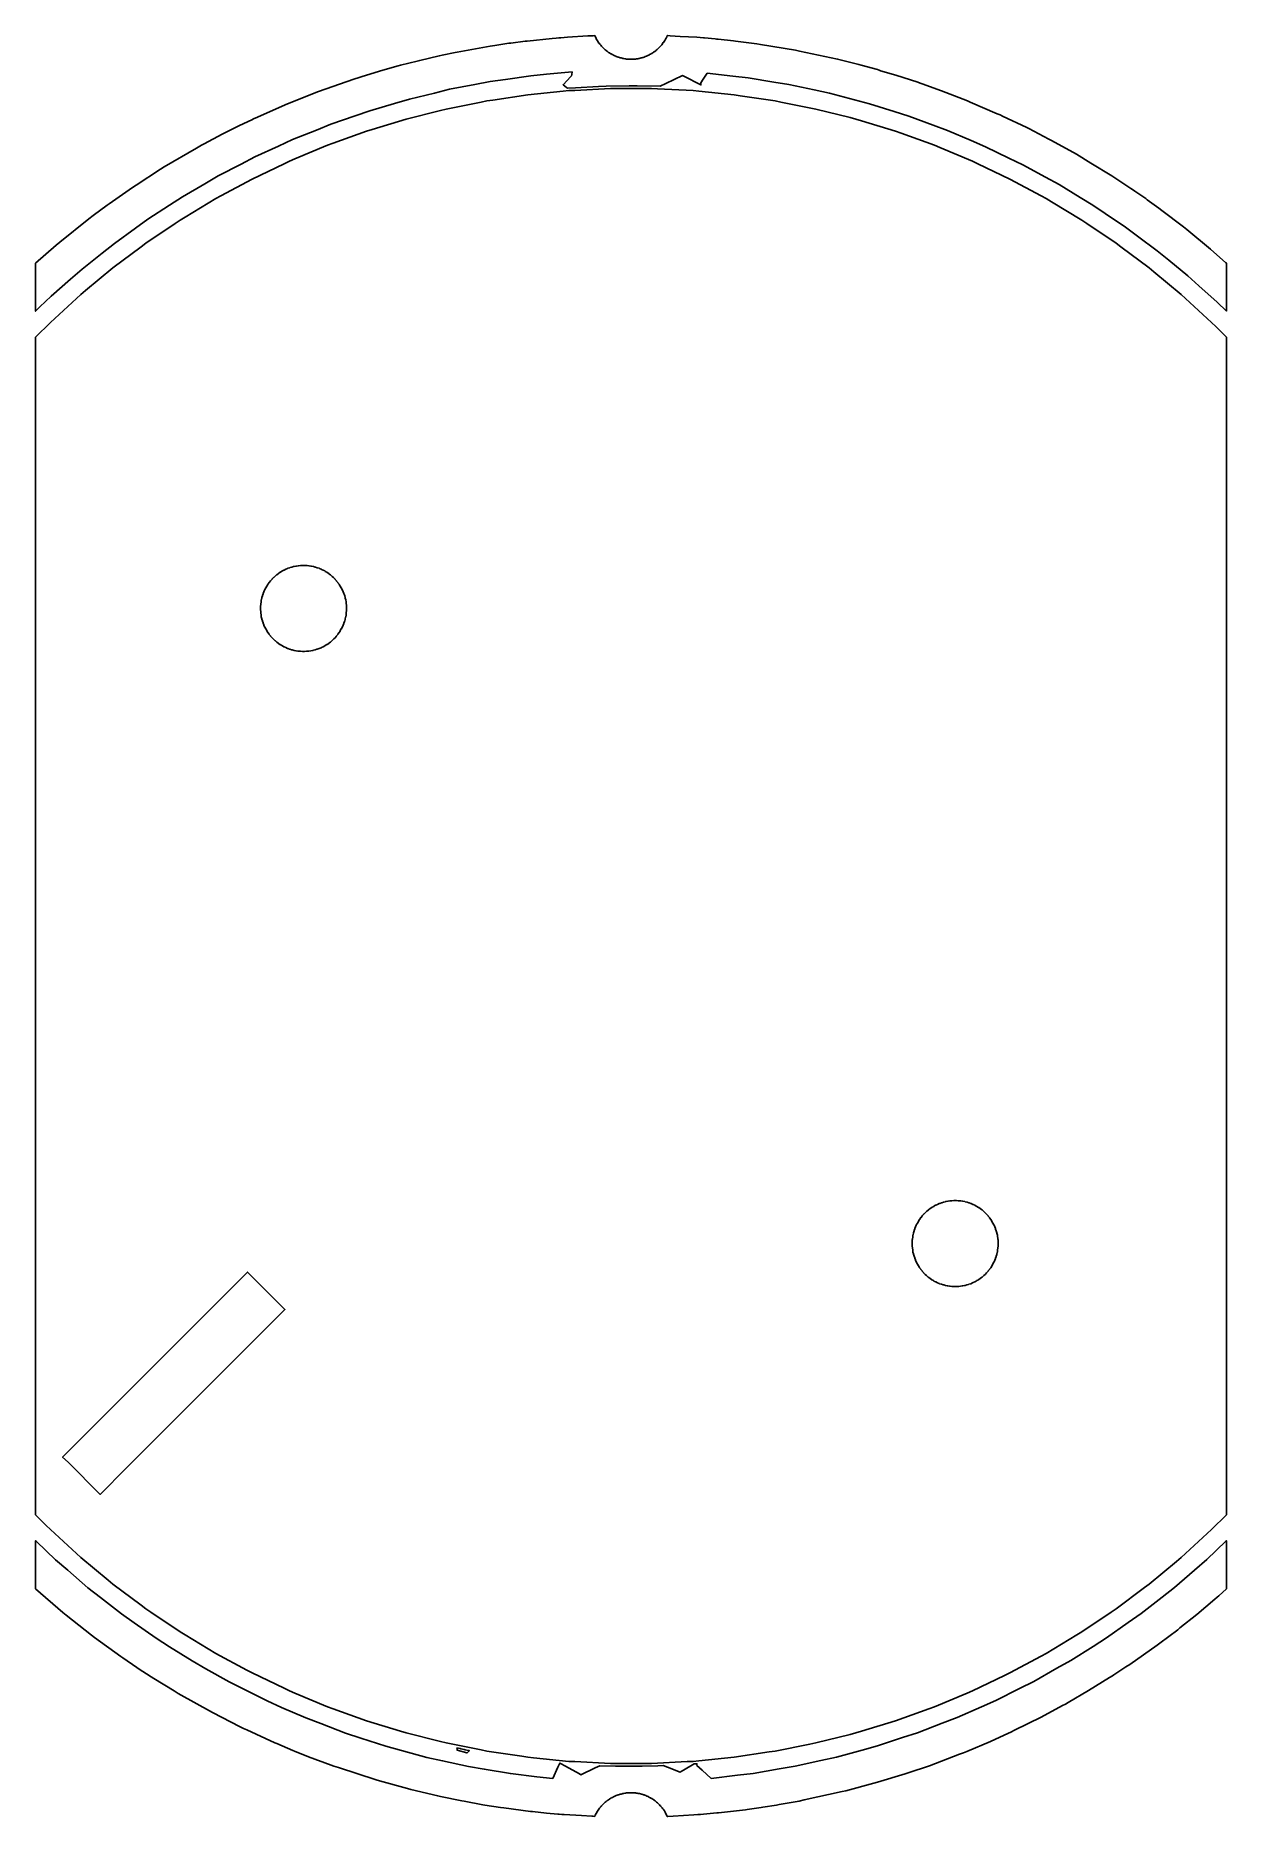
# Model space of a CAD drawing. Header units: millimetres. Extents: x -45 to 45, y -67 to 67.
import ezdxf

# ---------------------------------------------------------------- set-up
doc = ezdxf.new("R2010")
doc.units = ezdxf.units.MM
doc.layers.add('bot', color=7, linetype='Continuous')
doc.layers.add('lower', color=7, linetype='Continuous')

msp = doc.modelspace()

# ---------------------------------------------------------------- linework, layer by layer
at = {"layer": 'bot'}
for points in [[(-34.07, 53.35), (-33.69, 53.58), (-31.39, 54.97), (-31, 55.18), (-28.64, 56.45), (-26.22, 57.6), (-25.81, 57.8), (-25.4, 57.97), (-22.93, 59), (-22.51, 59.15), (-19.99, 60.06), (-19.56, 60.19), (-16.99, 60.98), (-14.39, 61.63), (-13.96, 61.74), (-11.33, 62.27), (-10.89, 62.36), (-10.45, 62.42), (-7.8, 62.82), (-5.13, 63.08), (-4.69, 63.13), (-4.24, 63.15), (-1.56, 63.28), (-1.12, 63.28), (1.56, 63.28), (2.01, 63.26), (4.69, 63.13), (5.13, 63.08), (7.8, 62.82), (8.24, 62.75), (10.89, 62.36), (11.33, 62.27), (13.96, 61.74), (16.56, 61.09), (16.99, 60.98), (17.42, 60.85), (19.99, 60.06), (20.41, 59.91), (22.93, 59), (23.34, 58.83), (25.81, 57.8), (26.22, 57.6), (28.64, 56.45), (31, 55.18), (31.39, 54.97), (31.77, 54.74), (34.07, 53.35), (34.44, 53.1), (36.66, 51.6), (37.02, 51.33), (39.17, 49.73), (39.51, 49.44), (41.58, 47.73), (41.91, 47.43), (43.88, 45.62), (44.2, 45.3), (45, 44.49), (45, -44.49), (43.88, -45.62), (41.91, -47.43), (41.58, -47.73), (41.23, -48.02), (39.17, -49.73), (38.81, -50), (36.66, -51.6), (36.29, -51.85), (34.07, -53.35), (33.69, -53.58), (31.39, -54.97), (31, -55.18), (28.64, -56.45), (28.24, -56.64), (25.81, -57.8), (25.4, -57.97), (22.93, -59), (22.51, -59.15), (19.99, -60.06), (17.42, -60.85), (16.99, -60.98), (16.56, -61.09), (13.96, -61.74), (13.52, -61.83), (10.89, -62.36), (10.45, -62.42), (7.8, -62.82), (5.13, -63.08), (4.69, -63.13), (4.24, -63.15), (1.56, -63.28), (-1.12, -63.28), (-1.56, -63.28), (-4.24, -63.15), (-4.69, -63.13), (-7.36, -62.86), (-7.8, -62.82), (-8.24, -62.75), (-10.89, -62.36), (-11.33, -62.27), (-13.96, -61.74), (-14.39, -61.63), (-16.99, -60.98), (-17.42, -60.85), (-19.99, -60.06), (-22.51, -59.15), (-22.93, -59), (-25.4, -57.97), (-25.81, -57.8), (-26.22, -57.6), (-28.64, -56.45), (-29.03, -56.24), (-31.39, -54.97), (-33.69, -53.58), (-34.07, -53.35), (-36.29, -51.85), (-36.66, -51.6), (-37.02, -51.33), (-39.17, -49.73), (-39.51, -49.44), (-41.58, -47.73), (-41.91, -47.43), (-43.88, -45.62), (-44.2, -45.3), (-45, -44.49), (-45, 44.49), (-43.88, 45.62), (-43.55, 45.92), (-41.58, 47.73), (-41.23, 48.02), (-39.17, 49.73), (-37.02, 51.33), (-36.66, 51.6), (-34.44, 53.1), (-34.07, 53.35)], [(-21.7, 25.13), (-21.76, 25.26), (-21.81, 25.39), (-21.82, 25.41), (-21.89, 25.53), (-21.9, 25.55), (-21.97, 25.67), (-21.98, 25.69), (-22.05, 25.81), (-22.06, 25.83), (-22.15, 25.94), (-22.16, 25.96), (-22.25, 26.07), (-22.26, 26.09), (-22.35, 26.19), (-22.37, 26.21), (-22.46, 26.31), (-22.48, 26.33), (-22.58, 26.42), (-22.6, 26.44), (-22.62, 26.45), (-22.72, 26.54), (-22.83, 26.62), (-22.85, 26.64), (-22.97, 26.72), (-22.99, 26.73), (-23.11, 26.8), (-23.12, 26.81), (-23.15, 26.83), (-23.27, 26.89), (-23.39, 26.95), (-23.41, 26.96), (-23.54, 27.02), (-23.56, 27.03), (-23.69, 27.07), (-23.71, 27.08), (-23.85, 27.12), (-23.87, 27.13), (-24, 27.16), (-24.03, 27.17), (-24.16, 27.2), (-24.19, 27.2), (-24.32, 27.22), (-24.35, 27.22), (-24.48, 27.24), (-24.51, 27.24), (-24.65, 27.25), (-24.67, 27.25), (-24.81, 27.25), (-24.83, 27.25), (-24.85, 27.25), (-24.99, 27.24), (-25.13, 27.23), (-25.15, 27.22), (-25.29, 27.2), (-25.31, 27.2), (-25.45, 27.17), (-25.47, 27.17), (-25.5, 27.16), (-25.63, 27.13), (-25.76, 27.09), (-25.79, 27.08), (-25.92, 27.03), (-25.94, 27.03), (-25.96, 27.02), (-26.09, 26.96), (-26.21, 26.9), (-26.23, 26.89), (-26.35, 26.83), (-26.38, 26.81), (-26.49, 26.74), (-26.51, 26.73), (-26.63, 26.65), (-26.65, 26.64), (-26.76, 26.55), (-26.78, 26.54), (-26.79, 26.53), (-26.9, 26.44), (-27, 26.34), (-27.02, 26.33), (-27.12, 26.23), (-27.13, 26.21), (-27.15, 26.19), (-27.24, 26.09), (-27.33, 25.98), (-27.34, 25.96), (-27.42, 25.85), (-27.44, 25.83), (-27.45, 25.81), (-27.52, 25.69), (-27.53, 25.67), (-27.6, 25.55), (-27.67, 25.43), (-27.68, 25.41), (-27.69, 25.39), (-27.74, 25.26), (-27.8, 25.13), (-27.8, 25.11), (-27.85, 24.98), (-27.86, 24.96), (-27.89, 24.82), (-27.9, 24.8), (-27.93, 24.67), (-27.94, 24.64), (-27.96, 24.51), (-27.96, 24.48), (-27.98, 24.35), (-27.98, 24.32), (-27.99, 24.3), (-28, 24.16), (-28, 24.02), (-28, 24), (-28, 23.86), (-28, 23.84), (-27.99, 23.81), (-27.98, 23.68), (-27.98, 23.65), (-27.96, 23.52), (-27.96, 23.49), (-27.94, 23.36), (-27.9, 23.22), (-27.9, 23.2), (-27.86, 23.06), (-27.86, 23.04), (-27.81, 22.91), (-27.8, 22.89), (-27.75, 22.76), (-27.74, 22.74), (-27.74, 22.72), (-27.68, 22.59), (-27.61, 22.47), (-27.6, 22.45), (-27.53, 22.33), (-27.52, 22.31), (-27.45, 22.19), (-27.44, 22.17), (-27.35, 22.06), (-27.34, 22.04), (-27.25, 21.93), (-27.24, 21.91), (-27.15, 21.81), (-27.13, 21.79), (-27.12, 21.77), (-27.02, 21.67), (-26.92, 21.58), (-26.9, 21.56), (-26.88, 21.55), (-26.78, 21.46), (-26.67, 21.38), (-26.65, 21.36), (-26.53, 21.28), (-26.51, 21.27), (-26.39, 21.2), (-26.38, 21.19), (-26.35, 21.17), (-26.23, 21.11), (-26.21, 21.1), (-26.09, 21.04), (-25.96, 20.98), (-25.94, 20.97), (-25.81, 20.93), (-25.79, 20.92), (-25.65, 20.88), (-25.63, 20.87), (-25.61, 20.87), (-25.47, 20.83), (-25.34, 20.8), (-25.31, 20.8), (-25.18, 20.78), (-25.15, 20.78), (-25.13, 20.77), (-24.99, 20.76), (-24.97, 20.76), (-24.83, 20.75), (-24.81, 20.75), (-24.67, 20.75), (-24.53, 20.76), (-24.51, 20.76), (-24.48, 20.76), (-24.35, 20.78), (-24.21, 20.8), (-24.19, 20.8), (-24.05, 20.83), (-24.03, 20.83), (-24, 20.84), (-23.87, 20.87), (-23.74, 20.91), (-23.71, 20.92), (-23.58, 20.97), (-23.56, 20.97), (-23.43, 21.03), (-23.41, 21.04), (-23.39, 21.05), (-23.27, 21.11), (-23.15, 21.17), (-23.12, 21.19), (-23.11, 21.2), (-22.99, 21.27), (-22.97, 21.28), (-22.85, 21.36), (-22.83, 21.38), (-22.72, 21.46), (-22.62, 21.55), (-22.6, 21.56), (-22.58, 21.58), (-22.48, 21.67), (-22.46, 21.69), (-22.37, 21.79), (-22.28, 21.89), (-22.26, 21.91), (-22.25, 21.93), (-22.16, 22.04), (-22.15, 22.06), (-22.06, 22.17), (-21.99, 22.29), (-21.98, 22.31), (-21.97, 22.33), (-21.9, 22.45), (-21.89, 22.47), (-21.82, 22.59), (-21.76, 22.72), (-21.76, 22.74), (-21.7, 22.87), (-21.7, 22.89), (-21.65, 23.02), (-21.64, 23.04), (-21.61, 23.18), (-21.6, 23.2), (-21.57, 23.33), (-21.56, 23.36), (-21.54, 23.49), (-21.54, 23.52), (-21.52, 23.65), (-21.52, 23.68), (-21.51, 23.81), (-21.5, 23.84), (-21.5, 23.98), (-21.5, 24), (-21.5, 24.14), (-21.5, 24.16), (-21.51, 24.3), (-21.52, 24.32), (-21.53, 24.46), (-21.54, 24.48), (-21.54, 24.51), (-21.56, 24.64), (-21.6, 24.78), (-21.6, 24.8), (-21.61, 24.82), (-21.64, 24.96), (-21.69, 25.09), (-21.7, 25.11), (-21.7, 25.13)], [(25.54, -27.08), (25.67, -27.03), (25.69, -27.03), (25.82, -26.97), (25.84, -26.96), (25.86, -26.95), (25.98, -26.89), (26.1, -26.83), (26.12, -26.81), (26.14, -26.8), (26.26, -26.73), (26.28, -26.72), (26.4, -26.64), (26.42, -26.62), (26.53, -26.54), (26.63, -26.45), (26.65, -26.44), (26.67, -26.42), (26.77, -26.33), (26.79, -26.31), (26.88, -26.21), (26.97, -26.11), (26.99, -26.09), (27, -26.07), (27.09, -25.96), (27.1, -25.94), (27.19, -25.83), (27.26, -25.71), (27.27, -25.69), (27.28, -25.67), (27.35, -25.55), (27.36, -25.53), (27.43, -25.41), (27.49, -25.28), (27.49, -25.26), (27.55, -25.13), (27.55, -25.11), (27.6, -24.98), (27.61, -24.96), (27.64, -24.82), (27.65, -24.8), (27.68, -24.67), (27.69, -24.64), (27.71, -24.51), (27.71, -24.48), (27.73, -24.35), (27.73, -24.32), (27.74, -24.19), (27.75, -24.16), (27.75, -24.02), (27.75, -24), (27.75, -23.86), (27.75, -23.84), (27.74, -23.7), (27.73, -23.68), (27.72, -23.54), (27.71, -23.52), (27.71, -23.49), (27.69, -23.36), (27.65, -23.22), (27.65, -23.2), (27.64, -23.18), (27.61, -23.04), (27.56, -22.91), (27.55, -22.89), (27.55, -22.87), (27.49, -22.74), (27.44, -22.61), (27.43, -22.59), (27.36, -22.47), (27.35, -22.45), (27.28, -22.33), (27.27, -22.31), (27.2, -22.19), (27.19, -22.17), (27.1, -22.06), (27.09, -22.04), (27, -21.93), (26.99, -21.91), (26.9, -21.81), (26.88, -21.79), (26.79, -21.69), (26.77, -21.67), (26.67, -21.58), (26.65, -21.56), (26.63, -21.55), (26.53, -21.46), (26.42, -21.38), (26.4, -21.36), (26.28, -21.28), (26.26, -21.27), (26.14, -21.2), (26.12, -21.19), (26.1, -21.17), (25.98, -21.11), (25.86, -21.05), (25.84, -21.04), (25.71, -20.98), (25.69, -20.97), (25.56, -20.93), (25.54, -20.92), (25.4, -20.88), (25.38, -20.87), (25.25, -20.84), (25.22, -20.83), (25.09, -20.8), (25.06, -20.8), (24.93, -20.78), (24.9, -20.78), (24.77, -20.76), (24.74, -20.76), (24.6, -20.75), (24.58, -20.75), (24.44, -20.75), (24.42, -20.75), (24.4, -20.75), (24.26, -20.76), (24.12, -20.77), (24.1, -20.78), (23.96, -20.8), (23.94, -20.8), (23.8, -20.83), (23.78, -20.83), (23.75, -20.84), (23.62, -20.87), (23.49, -20.91), (23.46, -20.92), (23.33, -20.97), (23.31, -20.97), (23.29, -20.98), (23.16, -21.04), (23.04, -21.1), (23.02, -21.11), (22.9, -21.17), (22.88, -21.19), (22.76, -21.26), (22.74, -21.27), (22.62, -21.35), (22.6, -21.36), (22.49, -21.45), (22.47, -21.46), (22.46, -21.47), (22.35, -21.56), (22.25, -21.66), (22.23, -21.67), (22.13, -21.77), (22.12, -21.79), (22.1, -21.81), (22.01, -21.91), (21.92, -22.02), (21.91, -22.04), (21.83, -22.15), (21.81, -22.17), (21.8, -22.19), (21.73, -22.31), (21.72, -22.33), (21.65, -22.45), (21.58, -22.57), (21.57, -22.59), (21.56, -22.61), (21.51, -22.74), (21.45, -22.87), (21.45, -22.89), (21.4, -23.02), (21.39, -23.04), (21.36, -23.18), (21.35, -23.2), (21.32, -23.33), (21.31, -23.36), (21.29, -23.49), (21.29, -23.52), (21.27, -23.65), (21.27, -23.68), (21.26, -23.7), (21.25, -23.84), (21.25, -23.98), (21.25, -24), (21.25, -24.14), (21.25, -24.16), (21.26, -24.19), (21.27, -24.32), (21.27, -24.35), (21.29, -24.48), (21.29, -24.51), (21.31, -24.64), (21.35, -24.78), (21.35, -24.8), (21.39, -24.94), (21.39, -24.96), (21.44, -25.09), (21.45, -25.11), (21.5, -25.24), (21.51, -25.26), (21.51, -25.28), (21.57, -25.41), (21.64, -25.53), (21.65, -25.55), (21.72, -25.67), (21.73, -25.69), (21.8, -25.81), (21.81, -25.83), (21.9, -25.94), (21.91, -25.96), (22, -26.07), (22.01, -26.09), (22.1, -26.19), (22.12, -26.21), (22.13, -26.23), (22.23, -26.33), (22.33, -26.42), (22.35, -26.44), (22.37, -26.45), (22.47, -26.54), (22.58, -26.62), (22.6, -26.64), (22.72, -26.72), (22.74, -26.73), (22.86, -26.8), (22.88, -26.81), (22.9, -26.83), (23.02, -26.89), (23.04, -26.9), (23.16, -26.96), (23.29, -27.02), (23.31, -27.03), (23.44, -27.07), (23.46, -27.08), (23.6, -27.12), (23.62, -27.13), (23.64, -27.13), (23.78, -27.17), (23.91, -27.2), (23.94, -27.2), (24.07, -27.22), (24.1, -27.22), (24.12, -27.23), (24.26, -27.24), (24.28, -27.24), (24.42, -27.25), (24.44, -27.25), (24.58, -27.25), (24.72, -27.24), (24.74, -27.24), (24.77, -27.24), (24.9, -27.22), (25.04, -27.2), (25.06, -27.2), (25.2, -27.17), (25.22, -27.17), (25.25, -27.16), (25.38, -27.13), (25.51, -27.09), (25.54, -27.08)], [(-42.55, -40.53), (-40.13, -42.96), (-38.13, -40.96), (-26.16, -28.99), (-28.59, -26.57), (-28.99, -26.16), (-40.96, -38.13), (-42.96, -40.13), (-42.55, -40.53)]]:
    msp.add_lwpolyline(points, close=True, dxfattribs=at)
at = {"layer": 'lower'}
for points in [[(-43.45, 51.45), (-43.18, 51.68), (-40.97, 53.44), (-40.64, 53.7), (-39.6, 54.47), (-39.45, 54.58), (-37.68, 55.81), (-37.41, 55.99), (-35.55, 57.19), (-35.28, 57.36), (-32.83, 58.79), (-32.47, 59), (-32.26, 59.11), (-30.89, 59.84), (-29.75, 60.41), (-29.58, 60.5), (-28.67, 60.93), (-28.54, 61), (-28.23, 61.13), (-26.15, 62.06), (-23.95, 62.94), (-23.62, 63.07), (-20.95, 63.99), (-20.55, 64.13), (-20.32, 64.2), (-18.76, 64.68), (-17.6, 65), (-17.43, 65.05), (-16.16, 65.37), (-15.97, 65.42), (-14.49, 65.76), (-14.28, 65.81), (-13.28, 66.02), (-13.13, 66.05), (-10.65, 66.49), (-10.29, 66.55), (-9.23, 66.71), (-9.07, 66.73), (-8.01, 66.86), (-7.86, 66.88), (-5.95, 67.08), (-5.66, 67.1), (-5.45, 67.12), (-5.37, 67.13), (-5.35, 67.13), (-5.31, 67.13), (-4.79, 67.17), (-3.25, 67.26), (-2.95, 67.28), (-2.86, 67.28), (-2.74, 67.29), (-2.72, 67.23), (-2.72, 67.23), (-2.67, 67.14), (-2.63, 67.06), (-2.63, 67.05), (-2.58, 66.97), (-2.58, 66.96), (-2.53, 66.89), (-2.48, 66.81), (-2.47, 66.8), (-2.42, 66.73), (-2.41, 66.71), (-2.36, 66.64), (-2.3, 66.58), (-2.29, 66.56), (-2.23, 66.5), (-2.22, 66.48), (-2.16, 66.42), (-2.1, 66.36), (-2.08, 66.34), (-2.02, 66.28), (-2, 66.26), (-1.94, 66.21), (-1.87, 66.16), (-1.85, 66.14), (-1.78, 66.09), (-1.76, 66.07), (-1.69, 66.02), (-1.63, 65.98), (-1.6, 65.96), (-1.53, 65.92), (-1.5, 65.9), (-1.43, 65.86), (-1.4, 65.85), (-1.33, 65.81), (-1.26, 65.78), (-1.23, 65.76), (-1.15, 65.73), (-1.12, 65.72), (-1.05, 65.69), (-0.97, 65.66), (-0.94, 65.65), (-0.86, 65.63), (-0.83, 65.62), (-0.75, 65.6), (-0.68, 65.58), (-0.64, 65.57), (-0.56, 65.55), (-0.53, 65.55), (-0.45, 65.53), (-0.41, 65.53), (-0.34, 65.52), (-0.26, 65.51), (-0.22, 65.51), (-0.14, 65.5), (-0.11, 65.5), (-0.03, 65.5), (0.05, 65.5), (0.09, 65.5), (0.17, 65.5), (0.2, 65.51), (0.28, 65.51), (0.36, 65.52), (0.39, 65.53), (0.47, 65.54), (0.51, 65.54), (0.59, 65.56), (0.62, 65.57), (0.7, 65.58), (0.77, 65.6), (0.81, 65.61), (0.89, 65.63), (0.92, 65.64), (0.99, 65.67), (1.07, 65.7), (1.1, 65.71), (1.17, 65.74), (1.21, 65.75), (1.28, 65.79), (1.35, 65.82), (1.38, 65.84), (1.45, 65.88), (1.48, 65.89), (1.55, 65.93), (1.58, 65.95), (1.65, 65.99), (1.71, 66.04), (1.74, 66.06), (1.81, 66.1), (1.83, 66.12), (1.89, 66.17), (1.96, 66.23), (1.98, 66.24), (2.04, 66.3), (2.06, 66.32), (2.12, 66.38), (2.18, 66.44), (2.2, 66.46), (2.25, 66.52), (2.27, 66.54), (2.32, 66.6), (2.38, 66.67), (2.39, 66.69), (2.44, 66.76), (2.45, 66.77), (2.5, 66.84), (2.55, 66.92), (2.56, 66.93), (2.6, 67.01), (2.61, 67.02), (2.65, 67.1), (2.7, 67.19), (2.7, 67.19), (2.74, 67.29), (2.75, 67.29), (2.97, 67.28), (3.71, 67.23), (4.98, 67.16), (5.48, 67.12), (5.56, 67.11), (6.37, 67.04), (6.47, 67.03), (6.59, 67.02), (7.74, 66.9), (7.9, 66.88), (9.5, 66.67), (9.78, 66.62), (12.43, 66.19), (12.73, 66.12), (15.61, 65.51), (17.23, 65.1), (17.4, 65.06), (18.62, 64.72), (18.75, 64.68), (18.87, 64.64), (20.02, 64.3), (21.68, 63.76), (21.85, 63.7), (22.01, 63.64), (23.46, 63.12), (25.43, 62.35), (25.64, 62.27), (27.68, 61.39), (27.89, 61.3), (28.08, 61.2), (29.91, 60.34), (30.07, 60.26), (31.59, 59.47), (31.79, 59.36), (33.67, 58.32), (34.76, 57.66), (36.33, 56.7), (37.78, 55.74), (37.98, 55.61), (38.09, 55.53), (38.91, 54.97), (39.02, 54.88), (39.89, 54.25), (40.12, 54.08), (41.75, 52.84), (42, 52.63), (43.81, 51.15), (44.97, 50.13), (45, 50.1), (45, 46.47), (44.31, 47.14), (42.92, 48.39), (42.09, 49.14), (40.64, 50.32), (39.78, 51.03), (38.28, 52.14), (37.38, 52.81), (35.83, 53.85), (34.9, 54.48), (33.94, 55.06), (32.35, 56.03), (31.32, 56.59), (29.61, 57.53), (28.55, 58.04), (26.8, 58.89), (25.72, 59.35), (23.92, 60.11), (22.83, 60.52), (20.99, 61.2), (19.88, 61.55), (18.02, 62.14), (16.88, 62.44), (15, 62.94), (13.85, 63.18), (11.94, 63.59), (10.79, 63.78), (8.86, 64.09), (7.7, 64.22), (5.76, 64.44), (5.45, 63.99), (5.27, 63.72), (5.27, 63.71), (5.29, 63.56), (3.99, 64.22), (3.9, 64.27), (2.63, 63.66), (2.21, 63.46), (0.46, 63.49), (-0.13, 63.5), (-1.87, 63.46), (-2.46, 63.45), (-4.2, 63.35), (-4.79, 63.32), (-4.87, 63.38), (-5.13, 63.57), (-4.54, 64.2), (-4.5, 64.25), (-4.48, 64.36), (-4.45, 64.55), (-6.39, 64.37), (-7.56, 64.26), (-9.49, 63.98), (-10.65, 63.82), (-11.8, 63.6), (-13.71, 63.23), (-14.85, 62.95), (-16.75, 62.49), (-17.87, 62.16), (-19.74, 61.61), (-20.85, 61.23), (-22.69, 60.59), (-23.78, 60.15), (-25.59, 59.43), (-26.65, 58.94), (-28.42, 58.12), (-29.46, 57.58), (-31.19, 56.68), (-32.21, 56.09), (-33.89, 55.11), (-34.87, 54.48), (-36.51, 53.41), (-37.46, 52.73), (-39.04, 51.59), (-39.96, 50.86), (-41.49, 49.65), (-42.37, 48.88), (-43.83, 47.59), (-44.67, 46.78), (-45, 46.46), (-45, 50.09), (-43.45, 51.45)], [(-25.57, -62.3), (-26.76, -61.79), (-26.91, -61.73), (-29.03, -60.76), (-29.29, -60.64), (-29.54, -60.51), (-31.63, -59.45), (-34.22, -57.99), (-34.53, -57.81), (-36.07, -56.86), (-36.26, -56.75), (-37.24, -56.11), (-37.36, -56.03), (-38.42, -55.3), (-38.56, -55.21), (-40.54, -53.77), (-40.78, -53.59), (-42.7, -52.07), (-42.93, -51.88), (-45, -50.09), (-45, -46.46), (-44.94, -46.52), (-43.49, -47.91), (-42.57, -48.69), (-41.05, -50.01), (-40.1, -50.75), (-38.52, -51.98), (-37.54, -52.67), (-35.9, -53.83), (-34.88, -54.47), (-33.18, -55.54), (-32.13, -56.14), (-30.38, -57.12), (-29.31, -57.66), (-27.51, -58.56), (-26.41, -59.05), (-24.57, -59.85), (-23.44, -60.28), (-21.57, -61), (-20.42, -61.37), (-18.52, -61.99), (-17.35, -62.31), (-15.42, -62.84), (-14.24, -63.09), (-12.28, -63.52), (-11.09, -63.72), (-9.11, -64.06), (-7.12, -64.29), (-5.92, -64.43), (-5.52, -63.56), (-5.39, -63.27), (-5.37, -63.27), (-5.37, -63.27), (-5.35, -63.27), (-5.35, -63.27), (-5.33, -63.28), (-5.33, -63.28), (-4.94, -63.49), (-3.9, -64.07), (-3.79, -64.14), (-2.72, -63.63), (-2.36, -63.46), (-1.16, -63.49), (-0.76, -63.5), (0.44, -63.49), (0.84, -63.49), (2.03, -63.46), (2.43, -63.45), (2.75, -63.58), (3.72, -63.94), (3.8, -63.89), (4.51, -63.48), (4.78, -63.32), (4.83, -63.32), (4.84, -63.31), (4.89, -63.31), (4.91, -63.31), (4.96, -63.31), (4.98, -63.3), (4.98, -63.34), (4.98, -63.44), (5.38, -63.8), (6.06, -64.42), (8.05, -64.18), (9.24, -64.04), (11.21, -63.7), (12.4, -63.5), (14.35, -63.07), (15.53, -62.81), (17.46, -62.28), (18.62, -61.96), (20.52, -61.34), (21.66, -60.97), (23.53, -60.25), (24.65, -59.82), (26.49, -59.01), (27.58, -58.53), (29.37, -57.63), (30.45, -57.09), (32.19, -56.1), (33.24, -55.51), (34.93, -54.44), (35.94, -53.8), (37.58, -52.64), (38.56, -51.95), (40.14, -50.72), (41.09, -49.98), (42.6, -48.67), (43.51, -47.88), (44.96, -46.5), (45, -46.46), (45, -50.1), (44.42, -50.62), (44.3, -50.72), (44.12, -50.87), (42.77, -52.02), (41.49, -53.04), (41.32, -53.18), (39.96, -54.2), (39.78, -54.34), (37.69, -55.8), (37.41, -55.99), (36.5, -56.59), (36.38, -56.67), (36.17, -56.8), (34.59, -57.78), (33.04, -58.68), (32.83, -58.8), (32.62, -58.91), (31.01, -59.78), (28.98, -60.78), (28.71, -60.92), (28.53, -61), (27.16, -61.62), (25.37, -62.38), (25.13, -62.48), (24.83, -62.59), (22.55, -63.46), (20.95, -64), (20.73, -64.07), (18.63, -64.71), (18.36, -64.79), (16.24, -65.35), (15.96, -65.42), (13.09, -66.05), (12.72, -66.13), (11.2, -66.4), (11, -66.44), (9.97, -66.6), (9.83, -66.62), (8.78, -66.77), (8.65, -66.79), (6.85, -66.99), (6.62, -67.02), (6.49, -67.03), (5.47, -67.12), (5.26, -67.14), (5.04, -67.15), (4.74, -67.17), (3.19, -67.27), (2.78, -67.29), (2.74, -67.29), (2.71, -67.22), (2.67, -67.14), (2.67, -67.13), (2.62, -67.05), (2.62, -67.04), (2.57, -66.96), (2.53, -66.88), (2.52, -66.87), (2.47, -66.8), (2.46, -66.78), (2.41, -66.71), (2.35, -66.64), (2.34, -66.63), (2.29, -66.56), (2.27, -66.54), (2.21, -66.48), (2.16, -66.41), (2.14, -66.4), (2.08, -66.34), (2.06, -66.32), (2, -66.26), (1.93, -66.21), (1.91, -66.19), (1.85, -66.14), (1.82, -66.12), (1.76, -66.07), (1.73, -66.05), (1.66, -66), (1.6, -65.96), (1.57, -65.94), (1.5, -65.9), (1.47, -65.88), (1.4, -65.85), (1.33, -65.81), (1.29, -65.79), (1.22, -65.76), (1.19, -65.75), (1.12, -65.72), (1.04, -65.69), (1.01, -65.67), (0.93, -65.65), (0.9, -65.64), (0.82, -65.61), (0.79, -65.61), (0.71, -65.59), (0.63, -65.57), (0.6, -65.56), (0.52, -65.55), (0.48, -65.54), (0.4, -65.53), (0.33, -65.52), (0.29, -65.51), (0.21, -65.51), (0.17, -65.51), (0.09, -65.5), (0.06, -65.5), (-0.02, -65.5), (-0.1, -65.5), (-0.14, -65.5), (-0.22, -65.51), (-0.25, -65.51), (-0.33, -65.52), (-0.41, -65.53), (-0.45, -65.53), (-0.53, -65.55), (-0.56, -65.55), (-0.64, -65.57), (-0.67, -65.58), (-0.75, -65.6), (-0.83, -65.62), (-0.86, -65.63), (-0.94, -65.65), (-0.97, -65.66), (-1.05, -65.69), (-1.12, -65.72), (-1.16, -65.73), (-1.23, -65.76), (-1.26, -65.78), (-1.33, -65.81), (-1.41, -65.85), (-1.44, -65.87), (-1.51, -65.91), (-1.53, -65.92), (-1.6, -65.96), (-1.63, -65.98), (-1.7, -66.03), (-1.77, -66.08), (-1.79, -66.09), (-1.86, -66.14), (-1.88, -66.16), (-1.94, -66.22), (-2.01, -66.27), (-2.03, -66.29), (-2.09, -66.35), (-2.11, -66.37), (-2.17, -66.43), (-2.23, -66.49), (-2.24, -66.51), (-2.3, -66.57), (-2.31, -66.59), (-2.37, -66.66), (-2.38, -66.67), (-2.43, -66.74), (-2.48, -66.82), (-2.49, -66.83), (-2.54, -66.9), (-2.55, -66.91), (-2.59, -66.99), (-2.64, -67.07), (-2.64, -67.08), (-2.7, -67.19), (-2.7, -67.19), (-2.74, -67.29), (-2.86, -67.28), (-2.96, -67.28), (-3.74, -67.22), (-5.04, -67.15), (-5.24, -67.14), (-5.43, -67.12), (-5.53, -67.11), (-6.38, -67.04), (-7.45, -66.93), (-7.59, -66.91), (-9.61, -66.65), (-9.86, -66.62), (-11.04, -66.43), (-11.19, -66.41), (-12.61, -66.15), (-12.78, -66.12), (-14.4, -65.78), (-14.6, -65.74), (-16.64, -65.25), (-16.89, -65.19), (-19.01, -64.6), (-19.27, -64.53), (-22.1, -63.6), (-22.45, -63.49), (-22.66, -63.41), (-24.37, -62.78), (-25.44, -62.35), (-25.57, -62.3)], [(-12.92, -62.17), (-12.85, -62.19), (-12.61, -62.24), (-12.53, -62.25), (-12.3, -62.3), (-12.22, -62.31), (-12.26, -62.36), (-12.4, -62.5), (-12.42, -62.49), (-13.13, -62.29), (-13.15, -62.16), (-13.16, -62.12), (-12.92, -62.17)]]:
    msp.add_lwpolyline(points, close=True, dxfattribs=at)

doc.saveas('drawing.dxf')
